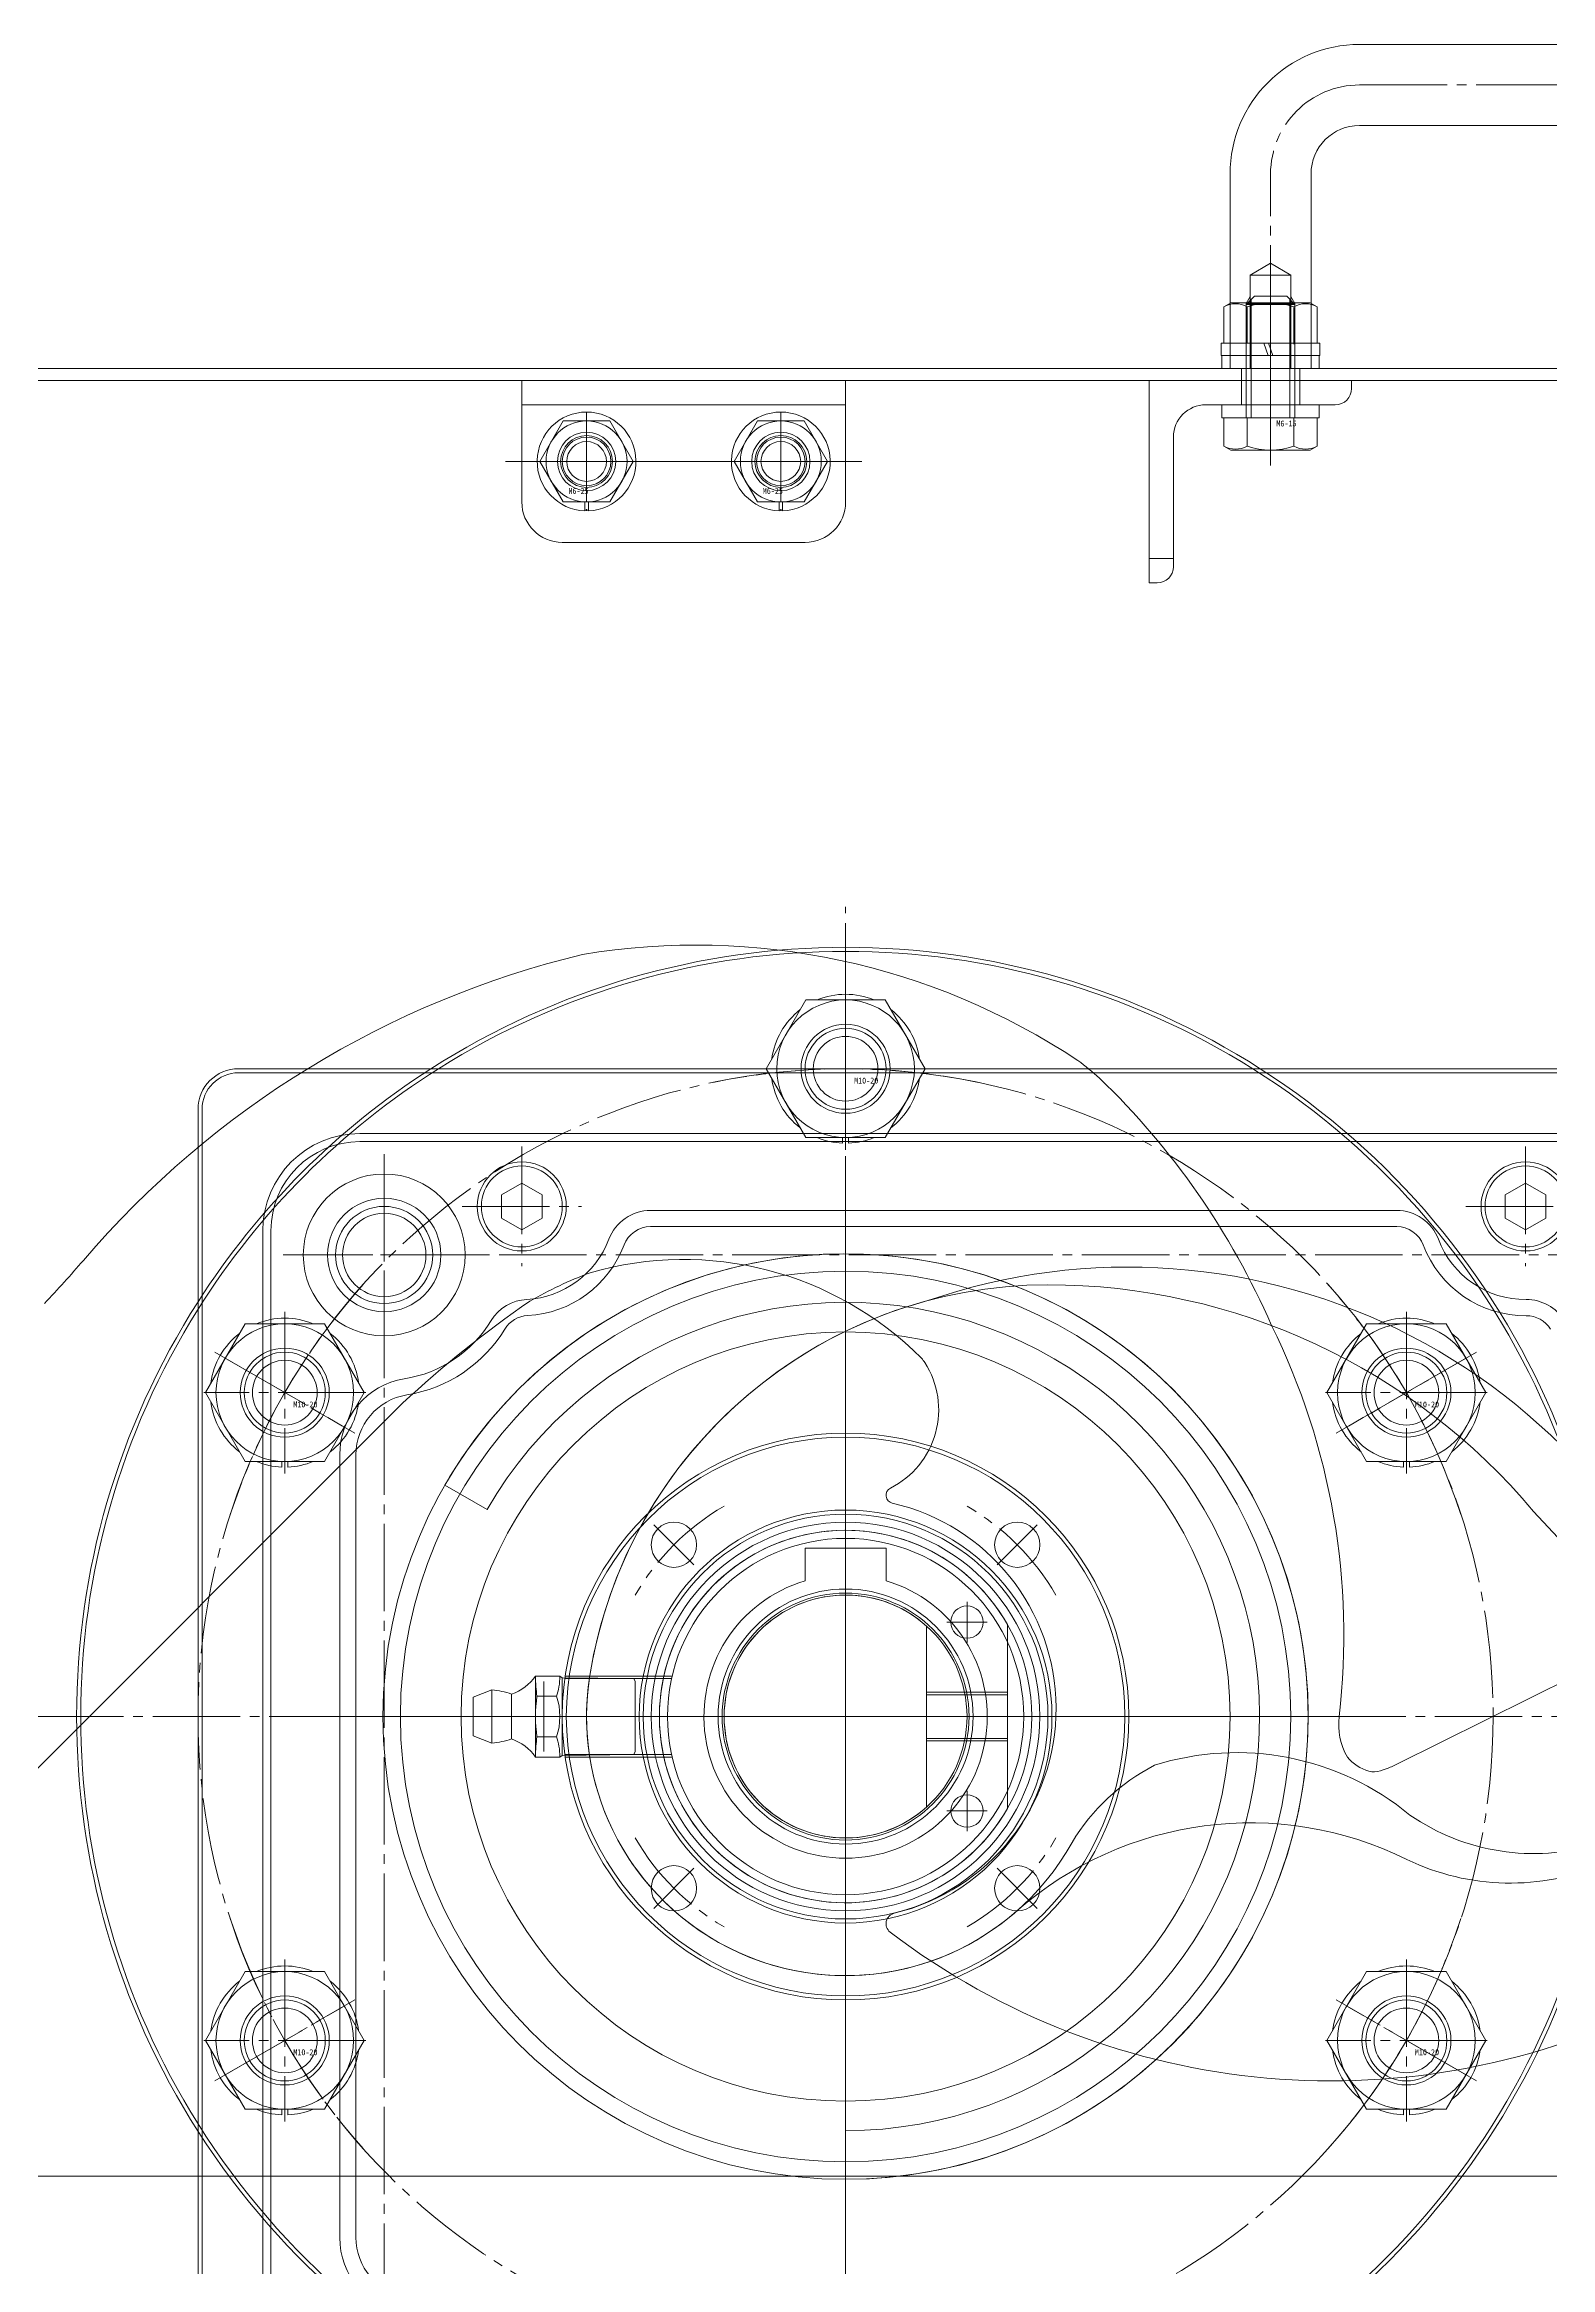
# Model space of a CAD drawing. Units: millimetres at full size. Extents: x -5218 to 5218, y -4308 to 3712.
# Drawn here: x -4146.6 to -3960.5, y -1908.4 to -1633.8 of the extents above; entities that cross this region are included whole.
import ezdxf
from ezdxf.enums import TextEntityAlignment as Align

# ---------------------------------------------------------------- set-up
doc = ezdxf.new("R2010")
doc.units = ezdxf.units.MM
doc.header["$LTSCALE"] = 1.2
doc.linetypes.add('CHAIN2', pattern=[12, 9, -1, 1, -1])
for name, color, linetype, lineweight in [('0-1_01_外形線', 134, 'Continuous', 9), ('0-2_03_かくれ線', 5, 'Continuous', 9), ('0-3_04_中心線', 4, 'CHAIN2', 9), ('0-4_02_細線', 6, 'Continuous', 9), ('0-7_0', 134, 'Continuous', 9), ('0-8_10_DRAFT', 1, 'Continuous', 9), ('0-C_07_寸法線', 3, 'Continuous', 9)]:
    doc.layers.add(name, color=color, linetype=linetype, lineweight=lineweight)
doc.styles.add('ＭＳ ゴシック', font='')
doc.styles.get('ＭＳ ゴシック').set_extended_font_data('MS Gothic')

# ---------------------------------------------------------------- blocks, each defined once
blk = doc.blocks.new('U229')
at = {"layer": '0-2_03_かくれ線'}
blk.add_circle((0, 0), 5.5, dxfattribs=at)
at = {"layer": '0-3_04_中心線'}
blk.add_line((0, 8.25), (0, -8.25), dxfattribs=at)
blk.add_arc((0, -80), 80, 78.1617, 101.8383, dxfattribs=at)
blk = doc.blocks.new('U230')
at = {"layer": '0-2_03_かくれ線'}
blk.add_blockref('U229', (6480.554, 10582.308), dxfattribs=at)
for p, rotation in [((6411.272, 10542.308), 60), ((6549.836, 10542.308), 300), ((6411.272, 10462.309), 120), ((6549.836, 10462.309), 240), ((6480.554, 10422.309), 180)]:
    blk.add_blockref('U229', p, dxfattribs=dict(at, rotation=rotation))
blk = doc.blocks.new('GM-SHYF-RH 0.4kW、1／160、＊＊V、60Hza')
at = {"layer": '0-1_01_外形線'}
for p, q in [((60, 72), (-105, 72)), ((60, 71), (-105, 71)), ((-84, 65.886), (-86.5, 64.443)), ((-86.5, 61.556), (-86.5, 64.443)), ((-84, 65.886), (-81.5, 64.443)), ((-81.5, 64.443), (-81.5, 61.556)), ((40, 65.886), (37.5, 64.443)), ((37.5, 61.556), (37.5, 64.443)), ((40, 65.886), (42.5, 64.443)), ((42.5, 64.443), (42.5, 61.556)), ((-84, 60.113), (-86.5, 61.556)), ((-81.5, 61.556), (-84, 60.113)), ((-68.094, 62.5), (24.094, 62.5)), ((24.094, 60.5), (-68.094, 60.5)), ((40, 60.113), (37.5, 61.556)), ((42.5, 61.556), (40, 60.113)), ((71, -92), (71, 60)), ((72, -92), (72, 60)), ((60.5, -64.322), (60.5, 32.322)), ((62.5, 32.322), (62.5, -64.322)), ((5, 16.77), (5, 20.8))]:
    blk.add_line(p, q, dxfattribs=at)
blk.add_lwpolyline([(-5, 16.77), (-5, 20.8), (5, 20.8)], dxfattribs=at)
for centre, radius in [((-84, 63), 5.5), ((-84, 63), 5), ((40, 63), 5.5), ((40, 63), 5), ((57, 57), 10), ((57, 57), 7), ((0, 0), 47.5), ((0, 0), 24)]:
    blk.add_circle(centre, radius, dxfattribs=at)
for centre, radius, start, end in [((60, 60), 12, 0, 90), ((60, 60), 11, 0, 90), ((-68.094, 57), 5.5, 90, 159.3338), ((-68.094, 57), 3.5, 90, 159.3338), ((24.094, 57), 5.5, 20.6662, 90), ((24.094, 57), 3.5, 20.6662, 90), ((-84, 63), 13.5, 269.62489, 339.3338), ((-84, 63), 11.5, 269.62489, 339.3338), ((40, 63), 13.5, 200.6662, 266.95528), ((40, 63), 11.5, 200.6662, 266.95528), ((-84.111, 46), 5.5, 89.62489, 148.41203), ((-84.111, 46), 3.5, 89.62489, 148.41203), ((39.097, 46.024), 3.5, 31.5123, 86.95528), ((39.097, 46.024), 5.5, 31.5123, 86.95528), ((57, 57), 17.5, 211.5123, 260.7931), ((57, 57), 15.5, 211.5123, 260.7931), ((53, 32.322), 9.5, 0, 80.7931), ((53, 32.322), 7.5, 0, 80.7931), ((0, 0), 17.5, 106.60155, 73.39845), ((53, -64.322), 7.5, 279.2069, 0), ((53, -64.322), 9.5, 279.2069, 0)]:
    blk.add_arc(centre, radius, start, end, dxfattribs=at)
at = {"layer": '0-3_04_中心線'}
for p, q in [((-84, 70.384), (-84, 55.615)), ((40, 70.384), (40, 55.615)), ((57, 69.465), (57, 44.535)), ((0, 65.361), (0, -65.361)), ((-76.615, 63), (-91.385, 63)), ((47.385, 63), (32.615, 63)), ((69.465, 57), (44.535, 57)), ((65.361, 0), (-65.361, 0))]:
    blk.add_line(p, q, dxfattribs=at)

msp = doc.modelspace()

# ---------------------------------------------------------------- linework, layer by layer
at = {"layer": '0-1_01_外形線'}
for p, q in [((-3984.083, -1633.813), (-3886.083, -1633.813)), ((-3984.083, -1643.813), (-3886.083, -1643.813)), ((-4000.083, -1665.77), (-4000.083, -1649.813)), ((-3990.083, -1665.77), (-3990.083, -1649.813)), ((-3990.183, -1665.712), (-3999.983, -1665.712)), ((-3997.97, -1670.712), (-3997.97, -1666.217)), ((-3997.883, -1665.712), (-3997.083, -1664.912)), ((-3997.083, -1664.912), (-3993.083, -1664.912)), ((-3995.083, -1665.712), (-3995.083, -1670.712)), ((-3995.083, -1665.812), (-3995.083, -1670.812)), ((-3992.283, -1665.712), (-3993.083, -1664.912)), ((-3992.196, -1670.812), (-3992.196, -1666.317)), ((-3989.31, -1666.217), (-3990.183, -1665.712)), ((-3989.31, -1670.712), (-3989.31, -1666.217)), ((-3995.929, -1670.712), (-4001.183, -1670.712)), ((-4001.183, -1670.712), (-4001.183, -1672.212)), ((-3989.31, -1670.712), (-4000.857, -1670.712)), ((-3995.383, -1672.212), (-3995.929, -1670.712)), ((-3988.983, -1670.712), (-3995.329, -1670.712)), ((-3994.783, -1672.212), (-3995.329, -1670.712)), ((-3995.083, -1670.712), (-3995.083, -1672.212)), ((-3988.983, -1672.212), (-3988.983, -1670.712)), ((-3995.383, -1672.212), (-4001.183, -1672.212)), ((-4001.083, -1672.212), (-3989.083, -1672.212)), ((-4001.083, -1672.212), (-4001.083, -1673.812)), ((-4001.083, -1673.812), (-3989.083, -1673.812)), ((-3988.983, -1672.212), (-3994.783, -1672.212)), ((-3989.083, -1672.212), (-3989.083, -1673.812)), ((-4212.583, -1675.312), (-3892.583, -1675.312)), ((-4082.47, -1680.312), (-4085.357, -1685.312)), ((-4076.696, -1680.312), (-4082.47, -1680.312)), ((-4073.81, -1685.312), (-4076.696, -1680.312)), ((-4058.47, -1680.312), (-4061.357, -1685.312)), ((-4052.696, -1680.312), (-4058.47, -1680.312)), ((-4049.81, -1685.312), (-4052.696, -1680.312)), ((-4076.696, -1690.312), (-4073.81, -1685.312)), ((-4052.696, -1690.312), (-4049.81, -1685.312)), ((-4079.808, -1690.312), (-4079.808, -1691.408)), ((-4079.358, -1690.312), (-4079.358, -1691.408)), ((-4055.808, -1690.312), (-4055.808, -1691.408)), ((-4055.358, -1690.312), (-4055.358, -1691.408)), ((-4037.768, -1760.312), (-4042.675, -1751.812)), ((-4122.583, -1760.312), (-3930.583, -1760.312)), ((-4122.583, -1760.812), (-3930.583, -1760.812)), ((-4127.583, -1945.312), (-4127.583, -1765.312)), ((-4127.083, -1945.312), (-4127.083, -1765.312))]:
    msp.add_line(p, q, dxfattribs=at)
for points in [[(-4000.857, -1670.712), (-4000.857, -1666.217), (-3999.983, -1665.712)], [(-4214.583, -1673.812), (-3652.584, -1673.812), (-3652.584, -1675.312), (-4214.583, -1675.312)], [(-4085.357, -1685.312), (-4082.47, -1690.312), (-4076.696, -1690.312)], [(-4061.357, -1685.312), (-4058.47, -1690.312), (-4052.696, -1690.312)], [(-4042.675, -1751.812), (-4052.49, -1751.812), (-4057.397, -1760.312)]]:
    msp.add_lwpolyline(points, dxfattribs=at)
for centre, radius in [((-4079.583, -1685.312), 5), ((-4079.583, -1685.312), 3), ((-4079.583, -1685.312), 2.458), ((-4055.583, -1685.312), 5), ((-4055.583, -1685.312), 3), ((-4055.583, -1685.312), 2.458)]:
    msp.add_circle(centre, radius, dxfattribs=at)
for centre, radius, start, end in [((-3984.083, -1649.813), 16, 90, 180), ((-3984.083, -1649.813), 6, 90, 180), ((-3999.413, -1668.717), 2.887, 60.00001, 119.99999), ((-3995.083, -1674.226), 8.514, 70.18087, 109.81913), ((-3990.753, -1668.717), 2.887, 60.00001, 119.99999), ((-4079.583, -1685.312), 6.1, 272.11385, 267.88615), ((-4055.583, -1685.312), 6.1, 272.11385, 267.88615), ((-4079.583, -1685.312), 6, 267.88615, 272.1491), ((-4055.583, -1685.312), 6, 267.88615, 272.1491), ((-4047.583, -1840.312), 95, 57.3631, 122.6369), ((-4047.583, -1840.312), 94.5, 57.83956, 122.16044), ((-4047.583, -1760.312), 9.2, 67.50502, 112.49498), ((-4047.583, -1760.312), 9.2, 127.50502, 172.49498), ((-4047.583, -1760.312), 8.5, 0, 180), ((-4047.583, -1760.312), 9.2, 7.50502, 52.49498), ((-4122.583, -1765.312), 5, 90, 180), ((-4122.583, -1765.312), 4.5, 90, 180), ((-4047.583, -1840.312), 95, 147.3631, 212.6369), ((-4047.583, -1840.312), 94.5, 147.83956, 212.16044)]:
    msp.add_arc(centre, radius, start, end, dxfattribs=at)
at = {"layer": '0-2_03_かくれ線'}
for p, q in [((-3997.583, -1662.312), (-3995.083, -1660.81)), ((-3995.083, -1660.81), (-3992.583, -1662.312)), ((-3992.583, -1662.312), (-3992.583, -1673.812)), ((-4000.083, -1665.77), (-4000.083, -1673.812)), ((-3998.083, -1665.812), (-3997.583, -1664.946)), ((-3998.083, -1665.912), (-3997.883, -1665.712)), ((-3998.083, -1673.812), (-3998.083, -1665.812)), ((-3998.083, -1665.912), (-3992.083, -1665.912)), ((-3998.083, -1679.912), (-3998.083, -1665.912)), ((-3997.483, -1679.912), (-3997.483, -1665.712)), ((-3992.683, -1679.912), (-3992.683, -1665.712)), ((-3992.083, -1665.812), (-3992.583, -1664.946)), ((-3992.083, -1665.912), (-3992.283, -1665.712)), ((-3992.083, -1679.912), (-3992.083, -1665.912)), ((-3990.083, -1665.77), (-3990.083, -1673.812)), ((-3995.083, -1683.312), (-3995.083, -1670.312)), ((-3998.683, -1673.812), (-3998.683, -1675.312)), ((-3998.683, -1675.812), (-3998.683, -1673.812)), ((-3998.683, -1675.812), (-3998.683, -1673.812)), ((-3998.683, -1675.312), (-3998.683, -1673.812)), ((-3991.483, -1673.812), (-3991.483, -1675.312)), ((-3991.483, -1675.812), (-3991.483, -1673.812)), ((-3991.483, -1675.812), (-3991.483, -1673.812)), ((-3991.483, -1675.312), (-3991.483, -1673.812)), ((-4087.583, -1690.312), (-4087.583, -1675.312)), ((-4087.583, -1675.312), (-4047.583, -1675.312)), ((-4047.583, -1690.312), (-4047.583, -1675.312)), ((-4010.083, -1675.312), (-4010.083, -1700.312)), ((-4010.083, -1675.312), (-3985.083, -1675.312)), ((-3998.683, -1678.312), (-3998.683, -1675.312)), ((-3991.483, -1678.312), (-3991.483, -1675.312)), ((-3985.083, -1675.312), (-3985.083, -1676.312)), ((-4047.583, -1678.312), (-4087.583, -1678.312)), ((-4003.083, -1678.312), (-3987.083, -1678.312)), ((-4001.083, -1678.312), (-3989.083, -1678.312)), ((-4001.083, -1678.312), (-4001.083, -1679.912)), ((-4001.083, -1679.912), (-3989.083, -1679.912)), ((-4000.857, -1679.912), (-4000.857, -1683.408)), ((-4000.857, -1679.912), (-3989.31, -1679.912)), ((-3997.97, -1679.912), (-3997.97, -1683.408)), ((-3992.196, -1679.912), (-3992.196, -1683.408)), ((-3989.31, -1679.912), (-3989.31, -1683.408)), ((-3989.083, -1678.312), (-3989.083, -1679.912)), ((-4079.583, -1690.312), (-4079.583, -1680.312)), ((-4055.583, -1690.312), (-4055.583, -1680.312)), ((-4007.083, -1682.312), (-4007.083, -1698.312)), ((-4045.583, -1685.312), (-4089.583, -1685.312)), ((-4000.857, -1683.408), (-3999.983, -1683.912)), ((-3999.983, -1683.912), (-3990.183, -1683.912)), ((-3989.31, -1683.408), (-3990.183, -1683.912)), ((-4052.583, -1695.312), (-4082.583, -1695.312)), ((-4007.083, -1697.312), (-4010.083, -1697.312)), ((-4010.083, -1700.312), (-4009.083, -1700.312)), ((-4057.397, -1760.312), (-4052.49, -1768.812)), ((-4042.675, -1768.812), (-4037.768, -1760.312)), ((-4052.49, -1768.812), (-4042.675, -1768.812)), ((-4047.958, -1768.812), (-4047.958, -1769.505)), ((-4047.208, -1768.812), (-4047.208, -1769.505)), ((-4107.05, -1800.312), (-4111.958, -1791.812)), ((-3968.486, -1800.312), (-3973.394, -1791.812)), ((-4126.68, -1800.312), (-4121.773, -1808.812)), ((-4111.958, -1808.812), (-4107.05, -1800.312)), ((-3988.116, -1800.312), (-3983.209, -1808.812)), ((-3973.394, -1808.812), (-3968.486, -1800.312)), ((-4121.773, -1808.812), (-4111.958, -1808.812)), ((-4117.24, -1808.812), (-4117.24, -1809.505)), ((-4116.49, -1808.812), (-4116.49, -1809.505)), ((-3983.209, -1808.812), (-3973.394, -1808.812)), ((-3978.676, -1808.812), (-3978.676, -1809.505)), ((-3977.926, -1808.812), (-3977.926, -1809.505)), ((-4091.88, -1814.737), (-4097.076, -1811.737)), ((-4047.583, -1809.952), (-4047.583, -1870.672)), ((-4047.583, -1815.012), (-4047.583, -1865.612)), ((-4032.583, -1831.15), (-4032.583, -1826.15)), ((-4037.583, -1851.492), (-4037.583, -1829.132)), ((-4037.583, -1829.132), (-4037.583, -1851.492)), ((-4035.083, -1828.65), (-4030.083, -1828.65)), ((-4027.583, -1828.954), (-4027.583, -1851.67)), ((-4085.883, -1845.312), (-4085.883, -1835.312)), ((-4085.883, -1835.312), (-4082.883, -1835.312)), ((-4084.883, -1844.643), (-4084.883, -1835.981)), ((-4082.583, -1835.512), (-4082.883, -1835.312)), ((-4082.583, -1835.512), (-4073.753, -1835.61)), ((-4082.583, -1845.112), (-4082.583, -1835.512)), ((-4069.075, -1835.612), (-4082.266, -1835.612)), ((-4069.007, -1835.312), (-4082.224, -1835.312)), ((-4073.583, -1835.981), (-4073.753, -1835.61)), ((-4073.583, -1844.643), (-4073.583, -1835.981)), ((-4093.583, -1837.912), (-4091.283, -1837.012)), ((-4093.583, -1842.712), (-4093.583, -1837.912)), ((-4091.283, -1843.612), (-4091.283, -1837.012)), ((-4088.846, -1843.083), (-4088.846, -1837.541)), ((-4085.713, -1837.812), (-4083.304, -1837.812)), ((-4037.583, -1837.312), (-4027.583, -1837.312)), ((-4037.583, -1837.612), (-4027.583, -1837.612)), ((-4094.083, -1840.312), (-4072.583, -1840.312)), ((-4017.223, -1840.312), (-4077.943, -1840.312)), ((-4022.283, -1840.312), (-4072.883, -1840.312)), ((-4093.583, -1842.712), (-4091.283, -1843.612)), ((-4085.713, -1842.812), (-4083.304, -1842.812)), ((-4073.583, -1844.643), (-4073.753, -1845.015)), ((-4037.583, -1843.012), (-4027.583, -1843.012)), ((-4037.583, -1843.312), (-4027.583, -1843.312)), ((-4085.883, -1845.312), (-4082.883, -1845.312)), ((-4082.583, -1845.112), (-4082.883, -1845.312)), ((-4082.583, -1845.112), (-4073.752, -1845.012)), ((-4069.075, -1845.012), (-4082.266, -1845.012)), ((-4069.007, -1845.312), (-4082.224, -1845.312)), ((-4032.583, -1849.474), (-4032.583, -1854.474)), ((-4035.083, -1851.974), (-4030.083, -1851.974)), ((-4107.05, -1880.312), (-4111.958, -1871.812)), ((-3968.486, -1880.312), (-3973.394, -1871.812)), ((-4126.68, -1880.312), (-4121.773, -1888.812)), ((-4111.958, -1888.812), (-4107.05, -1880.312)), ((-3988.116, -1880.312), (-3983.209, -1888.812)), ((-3973.394, -1888.812), (-3968.486, -1880.312)), ((-4121.773, -1888.812), (-4111.958, -1888.812)), ((-4117.24, -1888.812), (-4117.24, -1889.504)), ((-4116.49, -1888.812), (-4116.49, -1889.504)), ((-3983.209, -1888.812), (-3973.394, -1888.812)), ((-3978.676, -1888.812), (-3978.676, -1889.504)), ((-3977.926, -1888.812), (-3977.926, -1889.504)), ((-4047.583, -1897.462), (-4047.583, -1891.462))]:
    msp.add_line(p, q, dxfattribs=at)
for points in [[(-3997.583, -1673.812), (-3997.583, -1662.312), (-3992.583, -1662.312)], [(-3992.083, -1673.812), (-3992.083, -1665.812), (-3998.083, -1665.812)], [(-4111.958, -1791.812), (-4121.773, -1791.812), (-4126.68, -1800.312)], [(-3973.394, -1791.812), (-3983.209, -1791.812), (-3988.116, -1800.312)], [(-4111.958, -1871.812), (-4121.773, -1871.812), (-4126.68, -1880.312)], [(-3973.394, -1871.812), (-3983.209, -1871.812), (-3988.116, -1880.312)]]:
    msp.add_lwpolyline(points, dxfattribs=at)
for centre, radius in [((-4079.583, -1685.312), 3.6), ((-4079.583, -1685.312), 3.2), ((-4079.583, -1685.312), 2.458), ((-4055.583, -1685.312), 3.6), ((-4055.583, -1685.312), 3.2), ((-4055.583, -1685.312), 2.458), ((-4047.583, -1760.312), 5), ((-4047.583, -1760.312), 4), ((-4104.583, -1783.312), 6), ((-4104.583, -1783.312), 5.15), ((-4047.583, -1840.312), 55), ((-4116.865, -1800.312), 8.5), ((-3978.301, -1800.312), 8.5), ((-4116.865, -1800.312), 5), ((-4047.583, -1840.312), 47.5), ((-3978.301, -1800.312), 5), ((-4116.865, -1800.312), 4), ((-3978.301, -1800.312), 4), ((-4047.583, -1840.312), 35), ((-4047.583, -1840.312), 35), ((-4047.583, -1840.312), 34.5), ((-4047.583, -1840.312), 25.5), ((-4047.583, -1840.312), 25), ((-4068.796, -1819.099), 2.8), ((-4047.583, -1840.312), 23), ((-4026.37, -1819.099), 2.8), ((-4047.583, -1840.312), 22), ((-4047.583, -1840.312), 15.75), ((-4047.583, -1840.312), 15.25), ((-4032.583, -1828.65), 2), ((-4032.583, -1851.974), 2), ((-4068.796, -1861.525), 2.8), ((-4026.37, -1861.525), 2.8), ((-4116.865, -1880.312), 8.5), ((-3978.301, -1880.312), 8.5), ((-4116.865, -1880.312), 5), ((-4116.865, -1880.312), 4), ((-3978.301, -1880.312), 5), ((-3978.301, -1880.312), 4)]:
    msp.add_circle(centre, radius, dxfattribs=at)
for centre, radius, start, end in [((-3987.083, -1676.312), 2, 270, 0), ((-4003.083, -1682.312), 4, 90, 180), ((-3999.413, -1680.908), 2.887, 240.00001, 299.99999), ((-3995.083, -1675.398), 8.514, 250.18087, 289.81913), ((-3990.753, -1680.908), 2.887, 240.00001, 299.99999), ((-4082.583, -1690.312), 5, 180, 270), ((-4052.583, -1690.312), 5, 270, 0), ((-4009.083, -1698.312), 2, 270, 0), ((-4047.583, -1760.312), 5.5, 0, 180), ((-4047.583, -1840.312), 95, 212.6369, 57.3631), ((-4047.583, -1840.312), 95, 122.6369, 147.3631), ((-4047.583, -1840.312), 94.5, 122.16044, 147.83956), ((-4047.583, -1840.312), 94.5, 212.16044, 57.83956), ((-4047.583, -1760.312), 9.2, 187.50502, 232.49498), ((-4047.583, -1760.312), 8.5, 180, 0), ((-4047.583, -1760.312), 9.2, 307.50502, 352.49498), ((-4047.583, -1760.312), 9.2, 247.50502, 267.66393), ((-4047.583, -1760.312), 9.2, 272.33607, 292.49498), ((-4047.583, -1840.312), 57.15, 270, 150), ((-4047.583, -1840.312), 51.15, 270, 150), ((-4116.865, -1800.312), 9.2, 67.50502, 112.49498), ((-3978.301, -1800.312), 9.2, 67.50502, 112.49498), ((-4116.865, -1800.312), 9.2, 127.50502, 172.49498), ((-4116.865, -1800.312), 9.2, 7.50502, 52.49498), ((-3978.301, -1800.312), 9.2, 127.50502, 172.49498), ((-3978.301, -1800.312), 9.2, 7.50502, 52.49498), ((-4116.865, -1800.312), 9.2, 187.50502, 232.49498), ((-4116.865, -1800.312), 9.2, 307.50502, 352.49498), ((-3978.301, -1800.312), 9.2, 187.50502, 232.49498), ((-3978.301, -1800.312), 9.2, 307.50502, 352.49498), ((-4116.865, -1800.312), 9.2, 247.50502, 267.66393), ((-4116.865, -1800.312), 9.2, 272.33607, 292.49498), ((-3978.301, -1800.312), 9.2, 247.50502, 267.66393), ((-3978.301, -1800.312), 9.2, 272.33607, 292.49498), ((-4047.583, -1840.312), 23, 29.59185, 330.40815), ((-4047.583, -1840.312), 15, 90, 270), ((-4047.583, -1840.312), 15, 48.18969, 311.81031), ((-4047.583, -1840.312), 15, 48.18969, 90), ((-4047.583, -1840.312), 15, 311.81031, 48.18969), ((-4090.795, -1831.866), 6, 288.95365, 324.94921), ((-4092.441, -1848.228), 11.276, 71.40681, 84.10417), ((-4092.441, -1832.396), 11.276, 275.89583, 288.59319), ((-4090.795, -1848.758), 6, 35.05079, 71.04635), ((-4047.583, -1840.312), 15, 270, 311.81031), ((-4116.865, -1880.312), 9.2, 67.50502, 112.49498), ((-3978.301, -1880.312), 9.2, 67.50502, 112.49498), ((-4116.865, -1880.312), 9.2, 127.50502, 172.49498), ((-4116.865, -1880.312), 9.2, 7.50502, 52.49498), ((-3978.301, -1880.312), 9.2, 127.50502, 172.49498), ((-3978.301, -1880.312), 9.2, 7.50502, 52.49498), ((-4116.865, -1880.312), 9.2, 187.50502, 232.49498), ((-4116.865, -1880.312), 9.2, 307.50502, 352.49498), ((-3978.301, -1880.312), 9.2, 187.50502, 232.49498), ((-3978.301, -1880.312), 9.2, 307.50502, 352.49498), ((-4116.865, -1880.312), 9.2, 247.50502, 267.66393), ((-4116.865, -1880.312), 9.2, 272.33607, 292.49498), ((-3978.301, -1880.312), 9.2, 247.50502, 267.66393), ((-3978.301, -1880.312), 9.2, 272.33607, 292.49498)]:
    msp.add_arc(centre, radius, start, end, dxfattribs=at)
for centre, major_axis, ratio, start_param, end_param in [((-4084.718, -1835.312), (0, -4.8), 0.242777, 4.712389, 5.2602321), ((-4084.718, -1835.312), (0, -3.924), 0.467596, 0.8799804, 1.5707963), ((-4084.718, -1840.312), (0, -4.8), 0.242777, 4.1645784, 5.2602321), ((-4084.718, -1840.312), (0, -3.924), 0.467596, 0.8799804, 2.2616123), ((-4084.718, -1845.312), (0, -4.8), 0.242777, 4.1645784, 4.7124029), ((-4084.718, -1845.312), (0, -3.924), 0.467596, 1.5707963, 2.2616123)]:
    msp.add_ellipse(centre, major_axis=major_axis, ratio=ratio, start_param=start_param, end_param=end_param, dxfattribs=at)
at = {"layer": '0-3_04_中心線'}
for p, q in [((-3984.083, -1638.813), (-3886.083, -1638.813)), ((-3995.083, -1683.812), (-3995.083, -1649.813)), ((-3995.083, -1663.312), (-3995.083, -1685.812)), ((-3995.083, -1685.812), (-3995.083, -1663.812)), ((-3995.083, -1682.812), (-3995.083, -1663.812)), ((-3995.083, -1685.312), (-3995.083, -1663.812)), ((-3995.083, -1664.912), (-3995.083, -1683.912)), ((-3995.083, -1683.812), (-3995.083, -1670.812)), ((-4079.583, -1679.212), (-4079.583, -1691.412)), ((-4055.583, -1679.212), (-4055.583, -1691.412)), ((-4079.583, -1690.312), (-4079.583, -1680.312)), ((-4055.583, -1690.312), (-4055.583, -1680.312)), ((-4045.583, -1685.312), (-4089.583, -1685.312)), ((-4073.483, -1685.312), (-4085.683, -1685.312)), ((-4049.483, -1685.312), (-4061.683, -1685.312)), ((-4047.583, -1940.312), (-4047.583, -1740.312)), ((-4047.583, -1750.312), (-4047.583, -1770.312)), ((-4047.583, -1770.293), (-4047.583, -1750.332)), ((-4037.583, -1760.312), (-4057.582, -1760.312)), ((-4104.583, -1773.312), (-4104.583, -1939.312)), ((-4047.583, -1902.462), (-4047.583, -1778.162)), ((-3935.583, -1783.312), (-4114.583, -1783.312)), ((-4116.865, -1790.312), (-4116.865, -1810.312)), ((-3978.301, -1790.312), (-3978.301, -1810.312)), ((-4125.525, -1795.312), (-4108.205, -1805.312)), ((-3986.961, -1805.312), (-3969.641, -1795.312)), ((-4106.865, -1800.312), (-4126.865, -1800.312)), ((-4047.583, -1880.312), (-4047.583, -1800.312)), ((-3968.301, -1800.312), (-3988.301, -1800.312)), ((-4066.321, -1821.574), (-4071.271, -1816.624)), ((-4028.845, -1821.574), (-4023.895, -1816.624)), ((-4147.583, -1840.312), (-3947.583, -1840.312)), ((-3985.433, -1840.312), (-4109.733, -1840.312)), ((-4087.583, -1840.312), (-4007.583, -1840.312)), ((-4066.321, -1859.05), (-4071.271, -1864)), ((-4028.845, -1859.05), (-4023.895, -1864)), ((-4116.865, -1870.312), (-4116.865, -1890.312)), ((-3978.301, -1870.312), (-3978.301, -1890.312)), ((-4125.525, -1885.312), (-4108.205, -1875.312)), ((-3969.641, -1885.312), (-3986.961, -1875.312)), ((-4106.865, -1880.312), (-4126.865, -1880.312)), ((-3968.301, -1880.312), (-3988.301, -1880.312))]:
    msp.add_line(p, q, dxfattribs=at)
msp.add_circle((-4047.583, -1840.312), 80, dxfattribs=at)
for centre, radius, start, end in [((-3984.083, -1649.813), 11, 90, 180), ((-4047.583, -1840.312), 30, 120, 150), ((-4047.583, -1840.312), 30, 30, 60), ((-4047.583, -1840.312), 30, 210, 240), ((-4047.583, -1840.312), 30, 300, 330)]:
    msp.add_arc(centre, radius, start, end, dxfattribs=at)
at = {"layer": '0-4_02_細線'}
for p, q in [((-3997.483, -1665.312), (-3997.483, -1665.712)), ((-3992.683, -1665.312), (-3992.683, -1665.712))]:
    msp.add_line(p, q, dxfattribs=at)
msp.add_circle((-4047.583, -1840.312), 57.15, dxfattribs=at)
at = {"layer": '0-8_10_DRAFT'}
for p, q in [((-4102.308, -1801.605), (-4170.695, -1869.992)), ((-4047.583, -1809.952), (-4047.583, -1870.672)), ((-4047.583, -1815.012), (-4047.583, -1865.612)), ((-3939.717, -1839.593), (-3962.583, -1814.976)), ((-4047.583, -1855.312), (-4047.583, -1825.312)), ((-4032.583, -1831.15), (-4032.583, -1826.15)), ((-4037.583, -1829.132), (-4037.583, -1851.492)), ((-4037.583, -1829.132), (-4037.583, -1851.492)), ((-4037.583, -1851.492), (-4037.583, -1829.132)), ((-4037.583, -1829.132), (-4037.583, -1851.492)), ((-4035.083, -1828.65), (-4030.083, -1828.65)), ((-4027.583, -1828.954), (-4027.583, -1851.67)), ((-3979.461, -1846.187), (-3957.583, -1835.312)), ((-4037.583, -1837.312), (-4027.583, -1837.312)), ((-4037.583, -1837.612), (-4027.583, -1837.612)), ((-4017.223, -1840.312), (-4077.943, -1840.312)), ((-4022.283, -1840.312), (-4072.883, -1840.312)), ((-4062.583, -1840.312), (-4032.583, -1840.312)), ((-4037.583, -1843.012), (-4027.583, -1843.012)), ((-4037.583, -1843.312), (-4027.583, -1843.312)), ((-4032.583, -1849.474), (-4032.583, -1854.474)), ((-4035.083, -1851.974), (-4030.083, -1851.974))]:
    msp.add_line(p, q, dxfattribs=at)
for centre, radius in [((-4047.583, -1840.312), 23), ((-4032.583, -1828.65), 2), ((-4032.583, -1851.974), 2)]:
    msp.add_circle(centre, radius, dxfattribs=at)
for centre, radius, start, end in [((-4066.083, -1830.312), 85.269, 56.38547, 99.44426), ((-4052.583, -1860.312), 117.378, 103.54531, 139.43569), ((-4042.708, -1791.429), 40, 48.5181, 53.43401), ((-4082.583, -1830.312), 95.632, 23.59608, 46.05054), ((-4255.304, -1685.971), 150, 316.4668, 319.20167), ((-4067.583, -1825.288), 41.425, 44.86414, 106.21213), ((-4061.664, -1832.353), 50, 110.46948, 119.90285), ((-4022.583, -1844.312), 57.318, 90, 170.90972), ((-4012.663, -1860.753), 75.953, 16.1768, 109.0219), ((-4022.583, -1865.312), 78.318, 39.99437, 90), ((-4007.443, -1903.88), 139.498, 124.56745, 132.84746), ((-4022.583, -1844.312), 57.318, 105.00083, 170.90972), ((-4072.583, -1830.312), 86.56, 353.36601, 26.24659), ((-4046.897, -1802.431), 10.815, 296.63058, 32.57573), ((-4040.318, -1798.212), 3, 32.32108, 45.67835), ((-4041.587, -1812.986), 1, 117.52804, 257.16123), ((-4047.583, -1839.312), 26, 283.33401, 77.16853), ((-4047.583, -1840.312), 23, 29.59185, 330.40815), ((-4047.583, -1840.312), 15, 48.18969, 311.81031), ((-4047.583, -1840.312), 15, 48.18969, 311.81031), ((-4047.583, -1840.312), 15, 90, 270), ((-4047.583, -1840.312), 15, 48.18969, 311.81031), ((-4047.583, -1840.312), 15, 48.18969, 90), ((-4047.583, -1840.312), 15, 311.81031, 48.18969), ((-4047.583, -1840.312), 32, 170.90972, 330.9454), ((-4047.583, -1840.312), 32, 170.90972, 311.40929), ((-3978.815, -1841.329), 7.854, 172.56418, 210.47931), ((-3965.481, -1831.683), 29.202, 244.10986, 342.81221), ((-3962.583, -1830.312), 26.926, 235.44219, 338.19859), ((-3999.294, -1878.407), 33.636, 50.40662, 107.55246), ((-3997.557, -1869.231), 25.794, 117.42735, 148.75772), ((-3981.356, -1841.847), 5.466, 219.34683, 253.14831), ((-3982.133, -1842.144), 5, 260.70545, 268.94653), ((-3982.867, -1841.714), 5.466, 276.73979, 292.01808), ((-3984.631, -1836.235), 11.215, 289.87846, 297.45157), ((-4047.583, -1840.312), 15, 270, 311.81031), ((-3997.574, -1897.137), 43.697, 63.72833, 131.30597), ((-4041.265, -1865.895), 1.323, 104.08653, 231.59282), ((-3987.583, -1795.312), 90, 232.72822, 297.1324)]:
    msp.add_arc(centre, radius, start, end, dxfattribs=at)
at = {"layer": '0-C_07_寸法線'}
msp.add_line((-4205.583, -1897.07), (-3419.584, -1897.07), dxfattribs=at)

# ---------------------------------------------------------------- block references
at = {"layer": '0-2_03_かくれ線'}
msp.add_blockref('U230', (-10528.137, -12342.621), dxfattribs=at)
at = {"layer": '0-7_0', "xscale": -1}
msp.add_blockref('GM-SHYF-RH 0.4kW、1／160、＊＊V、60Hza', (-4047.583, -1840.312), dxfattribs=at)

# ---------------------------------------------------------------- texts
at = {"layer": '0-2_03_かくれ線', "style": 'ＭＳ ゴシック'}
for s, p in [('M6-15', (-3994.368, -1681.203)), ('M6-25', (-4081.818, -1689.541)), ('M6-25', (-4057.818, -1689.541)), ('M10-20', (-4046.534, -1762.354)), ('M10-20', (-4115.817, -1802.354)), ('M10-20', (-3977.253, -1802.354)), ('M10-20', (-4115.817, -1882.354)), ('M10-20', (-3977.253, -1882.354))]:
    msp.add_text(s, height=0.7331, dxfattribs=at).set_placement(p, align=Align.BOTTOM_LEFT)

doc.saveas('drawing.dxf')
